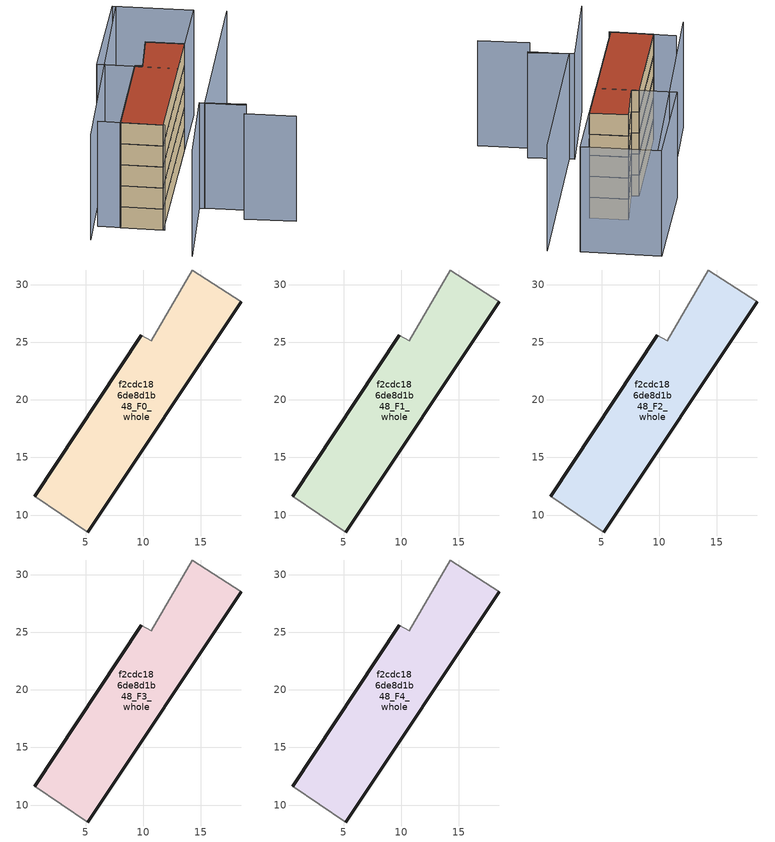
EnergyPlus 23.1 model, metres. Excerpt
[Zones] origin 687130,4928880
f2cdc186de8d1b48_F0_whole
 floor ground (EU_floor_Construction): 5.17,8.53 18.48,28.49 14.23,31.26 10.69,25.12 9.82,25.62 0.59,11.63 z0
 wall outside (EU_wall_Construction): 0.59,11.63 9.82,25.62 / 18.48,28.49 5.17,8.53 z0:3
 wall adiabatic (EU_wall_Construction): 9.82,25.62 10.69,25.12 14.23,31.26 18.48,28.49 / 5.17,8.53 0.59,11.63 z0:3
f2cdc186de8d1b48_F1_whole
 floor to f2cdc186de8d1b48_F0_whole (EU_floor_Construction): 5.17,8.53 18.48,28.49 14.23,31.26 10.69,25.12 9.82,25.62 0.59,11.63 z3
 wall outside (EU_wall_Construction): 0.59,11.63 9.82,25.62 / 18.48,28.49 5.17,8.53 z3:6
 wall adiabatic (EU_wall_Construction): 9.82,25.62 10.69,25.12 14.23,31.26 18.48,28.49 / 5.17,8.53 0.59,11.63 z3:6
f2cdc186de8d1b48_F2_whole
 floor to f2cdc186de8d1b48_F1_whole (EU_floor_Construction): 5.17,8.53 18.48,28.49 14.23,31.26 10.69,25.12 9.82,25.62 0.59,11.63 z6
 wall outside (EU_wall_Construction): 0.59,11.63 9.82,25.62 / 18.48,28.49 5.17,8.53 z6:9
 wall adiabatic (EU_wall_Construction): 9.82,25.62 10.69,25.12 14.23,31.26 18.48,28.49 / 5.17,8.53 0.59,11.63 z6:9
f2cdc186de8d1b48_F3_whole
 floor to f2cdc186de8d1b48_F2_whole (EU_floor_Construction): 5.17,8.53 18.48,28.49 14.23,31.26 10.69,25.12 9.82,25.62 0.59,11.63 z9
 wall outside (EU_wall_Construction): 0.59,11.63 9.82,25.62 / 18.48,28.49 5.17,8.53 z9:12
 wall adiabatic (EU_wall_Construction): 9.82,25.62 10.69,25.12 14.23,31.26 18.48,28.49 / 5.17,8.53 0.59,11.63 z9:12
f2cdc186de8d1b48_F4_whole
 floor to f2cdc186de8d1b48_F3_whole (EU_floor_Construction): 5.17,8.53 18.48,28.49 14.23,31.26 10.69,25.12 9.82,25.62 0.59,11.63 z12
 wall outside (EU_wall_Construction): 0.59,11.63 9.82,25.62 / 18.48,28.49 5.17,8.53 z12:15
 wall adiabatic (EU_wall_Construction): 9.82,25.62 10.69,25.12 14.23,31.26 18.48,28.49 / 5.17,8.53 0.59,11.63 z12:15
 roof outside (EU_roof_Construction): 18.48,28.49 5.17,8.53 0.59,11.63 9.82,25.62 10.69,25.12 14.23,31.26 z15
shading: 21.54,3.09 15.9,6.68 / 17.29,8.87 12.83,11.77 / 12.83,11.77 27.57,34.46 / -1.78,13.32 5.31,8.43 / 5.03,0.12 12.22,12.21 / 12.22,12.21 17.44,9.1 / 15.5,42 -4.4,10.25 / 23.96,36.69 14.39,22.37 / 14.39,22.37 5.68,28.19 / 5.68,28.19 15.25,42.51 / 15.25,42.51 23.96,36.69 z0:15
[Building]
EU S2 Campaign: North Axis=0; Terrain=City; Solar Distribution=FullExterior
[Site:Location]
Bologna: Latitude=44.5; Longitude=11.25; Time Zone=1; Elevation=37
[SizingPeriod:WeatherFileDays]
AnnualSizingPeriod: Begin Month=1; Begin Day of Month=1; End Month=12; End Day of Month=31; Day of Week for Start Day=Monday; Use Weather File Daylight Saving Period=No; Use Weather File Rain and Snow Indicators=No
[MATERIAL]
EU_InternalMass_Material: Roughness=MediumRough; Thickness=0.1; Conductivity=1; Density=1800; Specific Heat=900; Thermal Absorptance=0.9; Solar Absorptance=0.7; Visible Absorptance=0.7
[MATERIAL:NOMASS] Roughness=MediumRough; Thermal Absorptance=0.9; Solar Absorptance=0.7; Visible Absorptance=0.7
Name | Thermal Resistance
EU_wall_NoMass | 0.905828
EU_roof_NoMass | 0.37593
EU_floor_NoMass | 0.67114
[CONSTRUCTION]
EU_wall_Construction: EU_wall_NoMass
EU_roof_Construction: EU_roof_NoMass
EU_floor_Construction: EU_floor_NoMass
EU_InternalMass_Construction: EU_InternalMass_Material
[ZONE] Type=1; Multiplier=1; Ceiling Height=autocalculate; Floor Area=autocalculate; Part of Total Floor Area=Yes
Name | Volume
f2cdc186de8d1b48_F0_whole | 384.371
f2cdc186de8d1b48_F1_whole; f2cdc186de8d1b48_F2_whole; f2cdc186de8d1b48_F3_whole; f2cdc186de8d1b48_F4_whole | 384.369
[INTERNALMASS] Construction=EU_InternalMass_Construction; Surface Area=128.123
Name | Zone or ZoneList
f2cdc186de8d1b48_F0_whole_EU_InternalMass | f2cdc186de8d1b48_F0_whole
f2cdc186de8d1b48_F1_whole_EU_InternalMass | f2cdc186de8d1b48_F1_whole
f2cdc186de8d1b48_F2_whole_EU_InternalMass | f2cdc186de8d1b48_F2_whole
f2cdc186de8d1b48_F3_whole_EU_InternalMass | f2cdc186de8d1b48_F3_whole
f2cdc186de8d1b48_F4_whole_EU_InternalMass | f2cdc186de8d1b48_F4_whole
[OTHEREQUIPMENT] Fuel Type=Electricity; Design Level Calculation Method=Watts/Area; Power per Zone Floor Area=1; Fraction Latent=0; Fraction Radiant=0; Fraction Lost=0; Carbon Dioxide Generation Rate=0; EndUse Subcategory=EU_Step8_InternalGains
Name | Zone or ZoneList or Space or SpaceList | Schedule
EU_Step8_InternalGain_f2cdc186de8d1b48_F0_whole_f000 | f2cdc186de8d1b48_F0_whole | EU_Step8_GainSchedule_f2cdc186de8d1b48_F0_whole_f000
EU_Step8_InternalGain_f2cdc186de8d1b48_F1_whole_f000 | f2cdc186de8d1b48_F1_whole | EU_Step8_GainSchedule_f2cdc186de8d1b48_F1_whole_f000
EU_Step8_InternalGain_f2cdc186de8d1b48_F2_whole_f000 | f2cdc186de8d1b48_F2_whole | EU_Step8_GainSchedule_f2cdc186de8d1b48_F2_whole_f000
EU_Step8_InternalGain_f2cdc186de8d1b48_F3_whole_f000 | f2cdc186de8d1b48_F3_whole | EU_Step8_GainSchedule_f2cdc186de8d1b48_F3_whole_f000
EU_Step8_InternalGain_f2cdc186de8d1b48_F4_whole_f000 | f2cdc186de8d1b48_F4_whole | EU_Step8_GainSchedule_f2cdc186de8d1b48_F4_whole_f000
[ZONEVENTILATION:DESIGNFLOWRATE] Schedule=EU_AlwaysOn; Design Flow Rate Calculation Method=AirChanges/Hour; Air Changes per Hour=0.73129; Ventilation Type=Natural; Fan Pressure Rise=0; Fan Total Efficiency=1; Constant Term Coefficient=1; Temperature Term Coefficient=0; Velocity Term Coefficient=0; Velocity Squared Term Coefficient=0; Minimum Indoor Temperature=-100; Maximum Indoor Temperature=100; Delta Temperature=-100; Minimum Outdoor Temperature=-100; Maximum Outdoor Temperature=100; Maximum Wind Speed=40
Name | Zone or ZoneList or Space or SpaceList
EU_ConstantAir_f2cdc186de8d1b48_F0_whole | f2cdc186de8d1b48_F0_whole
EU_ConstantAir_f2cdc186de8d1b48_F1_whole | f2cdc186de8d1b48_F1_whole
EU_ConstantAir_f2cdc186de8d1b48_F2_whole | f2cdc186de8d1b48_F2_whole
EU_ConstantAir_f2cdc186de8d1b48_F3_whole | f2cdc186de8d1b48_F3_whole
EU_ConstantAir_f2cdc186de8d1b48_F4_whole | f2cdc186de8d1b48_F4_whole
[HVACTEMPLATE:THERMOSTAT] Constant Heating Setpoint=20; Constant Cooling Setpoint=50
EU_HeatOnly_f2cdc186de8d1b48_F0_whole; EU_HeatOnly_f2cdc186de8d1b48_F1_whole; EU_HeatOnly_f2cdc186de8d1b48_F2_whole; EU_HeatOnly_f2cdc186de8d1b48_F3_whole; EU_HeatOnly_f2cdc186de8d1b48_F4_whole
[HVACTEMPLATE:ZONE:IDEALLOADSAIRSYSTEM] System Availability Schedule=EU_AlwaysOn; Maximum Heating Supply Air Temperature=50; Minimum Cooling Supply Air Temperature=13; Maximum Heating Supply Air Humidity Ratio=0.0156; Minimum Cooling Supply Air Humidity Ratio=0.0077; Heating Limit=NoLimit; Cooling Limit=NoLimit; Heating Availability Schedule=EU_AlwaysOn; Cooling Availability Schedule=EU_CoolingOff; Dehumidification Control Type=ConstantSensibleHeatRatio; Cooling Sensible Heat Ratio=0.7; Dehumidification Setpoint=60; Humidification Control Type=None; Humidification Setpoint=30; Outdoor Air Method=None; Outdoor Air Flow Rate per Person=0.00944; Outdoor Air Flow Rate per Zone Floor Area=0; Outdoor Air Flow Rate per Zone=0; Demand Controlled Ventilation Type=None; Outdoor Air Economizer Type=NoEconomizer; Heat Recovery Type=None; Sensible Heat Recovery Effectiveness=0.7; Latent Heat Recovery Effectiveness=0.65
Name | Template Thermostat
f2cdc186de8d1b48_F0_whole | EU_HeatOnly_f2cdc186de8d1b48_F0_whole
f2cdc186de8d1b48_F1_whole | EU_HeatOnly_f2cdc186de8d1b48_F1_whole
f2cdc186de8d1b48_F2_whole | EU_HeatOnly_f2cdc186de8d1b48_F2_whole
f2cdc186de8d1b48_F3_whole | EU_HeatOnly_f2cdc186de8d1b48_F3_whole
f2cdc186de8d1b48_F4_whole | EU_HeatOnly_f2cdc186de8d1b48_F4_whole
[SIZING:ZONE] Zone Cooling Design Supply Air Temperature Input Method=SupplyAirTemperature; Zone Cooling Design Supply Air Temperature=13; Zone Heating Design Supply Air Temperature Input Method=SupplyAirTemperature; Zone Heating Design Supply Air Temperature=50; Zone Cooling Design Supply Air Humidity Ratio=0.008; Zone Heating Design Supply Air Humidity Ratio=0.008; Cooling Design Air Flow Method=DesignDay; Cooling Design Air Flow Rate=0; Cooling Minimum Air Flow per Zone Floor Area=0.000762; Cooling Minimum Air Flow=0; Cooling Minimum Air Flow Fraction=0.2; Heating Design Air Flow Method=DesignDay; Heating Design Air Flow Rate=0; Heating Maximum Air Flow per Zone Floor Area=0.002032; Heating Maximum Air Flow=0.141576; Heating Maximum Air Flow Fraction=0.3; Account for Dedicated Outdoor Air System=No; Dedicated Outdoor Air System Control Strategy=NeutralSupplyAir; Dedicated Outdoor Air Low Setpoint Temperature for Design=autosize; Dedicated Outdoor Air High Setpoint Temperature for Design=autosize; Zone Load Sizing Method=Sensible Load Only No Latent Load; Zone Latent Cooling Design Supply Air Humidity Ratio Input Method=HumidityRatioDifference; Zone Cooling Design Supply Air Humidity Ratio Difference=0.005; Zone Latent Heating Design Supply Air Humidity Ratio Input Method=HumidityRatioDifference; Zone Humidification Design Supply Air Humidity Ratio Difference=0.005
f2cdc186de8d1b48_F0_whole; f2cdc186de8d1b48_F1_whole; f2cdc186de8d1b48_F2_whole; f2cdc186de8d1b48_F3_whole; f2cdc186de8d1b48_F4_whole
[SCHEDULE:CONSTANT]
Name | Hourly Value
EU_AlwaysOn | 1
EU_CoolingOff | 0
[SCHEDULE:FILE] Column Number=1; Rows to Skip at Top=0; Number of Hours of Data=8760; Column Separator=Comma; Interpolate to Timestep=No; Minutes per Item=60; Adjust Schedule for Daylight Savings=Yes
Name | File
EU_Step8_GainSchedule_f2cdc186de8d1b48_F0_whole_f000 | ../../schedules/f2cdc186de8d1b48/f2cdc186de8d1b48_F0_whole_f000_gain.csv
EU_Step8_GainSchedule_f2cdc186de8d1b48_F1_whole_f000 | ../../schedules/f2cdc186de8d1b48/f2cdc186de8d1b48_F1_whole_f000_gain.csv
EU_Step8_GainSchedule_f2cdc186de8d1b48_F2_whole_f000 | ../../schedules/f2cdc186de8d1b48/f2cdc186de8d1b48_F2_whole_f000_gain.csv
EU_Step8_GainSchedule_f2cdc186de8d1b48_F3_whole_f000 | ../../schedules/f2cdc186de8d1b48/f2cdc186de8d1b48_F3_whole_f000_gain.csv
EU_Step8_GainSchedule_f2cdc186de8d1b48_F4_whole_f000 | ../../schedules/f2cdc186de8d1b48/f2cdc186de8d1b48_F4_whole_f000_gain.csv
